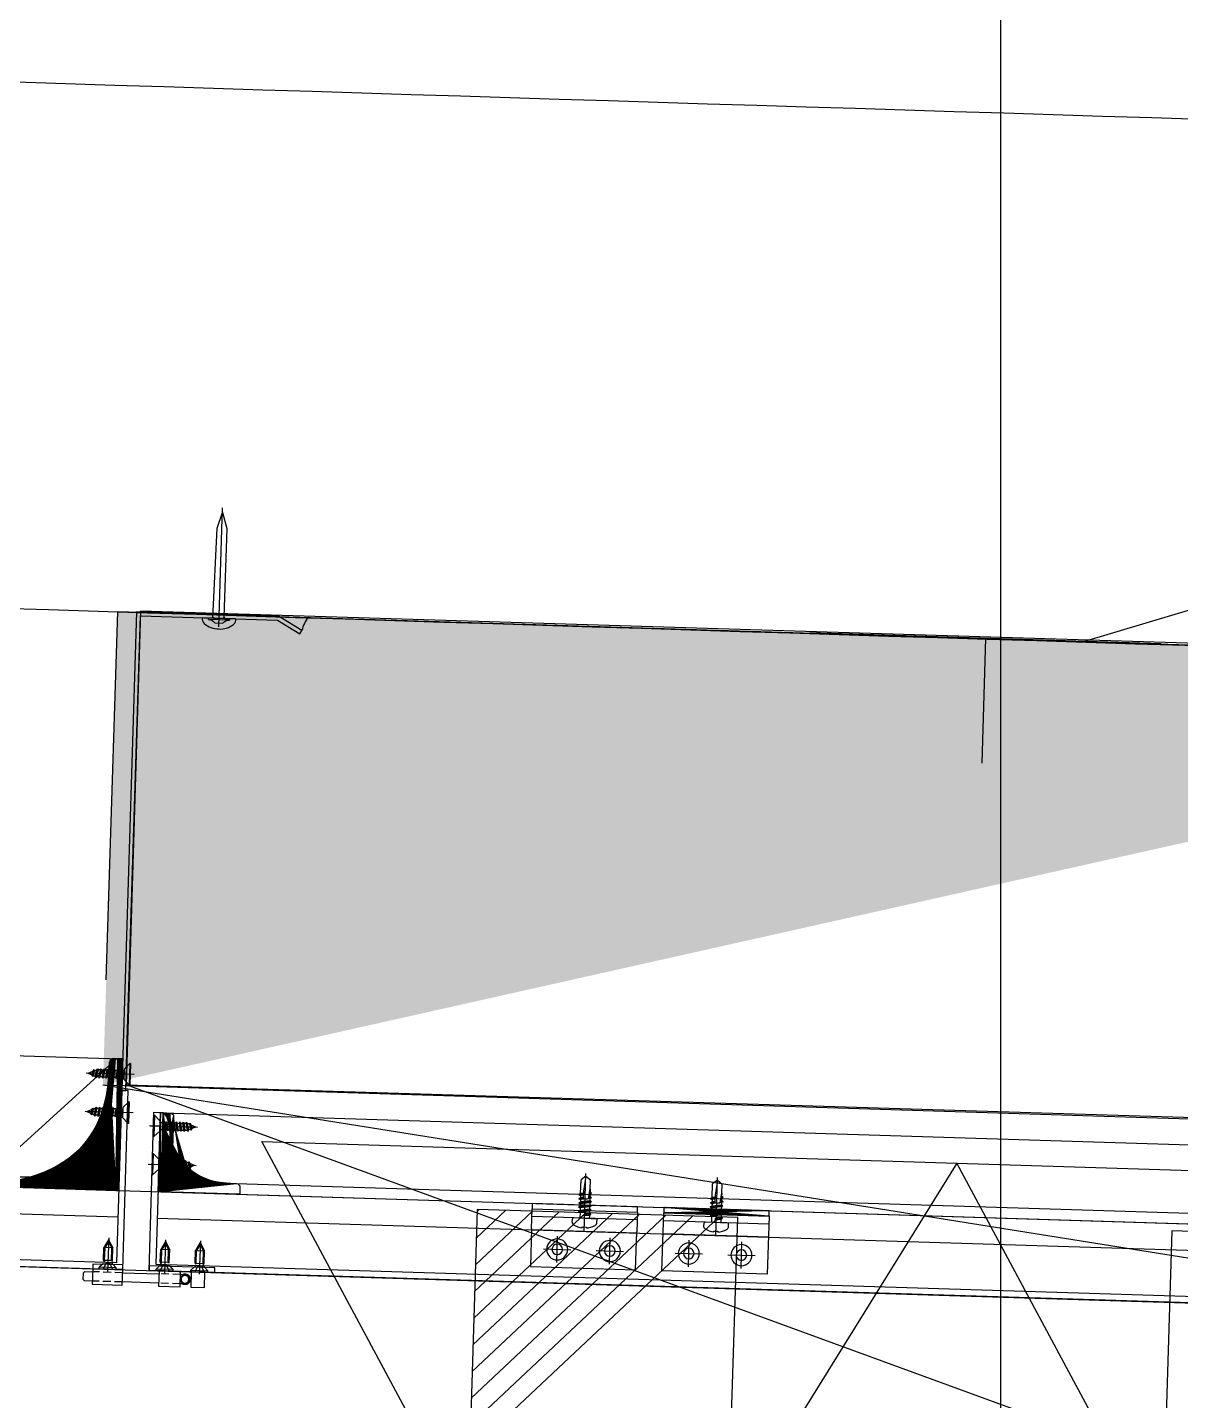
# Model space of a CAD drawing. Header units: inches. Extents: x 0 to 1813292486, y 0 to 3473589894.
# Drawn here: x 600581916 to 600582354, y 3473200590 to 3473201112 of the extents above; entities that cross this region are included whole.
import ezdxf

# ---------------------------------------------------------------- set-up
doc = ezdxf.new("R2010")
doc.units = ezdxf.units.IN
doc.header["$LTSCALE"] = 1000
doc.header["$MEASUREMENT"] = 0
for name, pattern in [('AX-MALL-GIRD-200$0$DOTE', [2.4200000000000004, 2, -0.2, 0.02, -0.2]), ('AX-MALL-WALL-P02-QT$0$CENTER', [2, 1.25, -0.25, 0.25, -0.25]), ('AX-MALL-WALL-P02-QT$0$DASH', [0.35, 0.25, -0.1]), ('AX-MALL-WALL-P02-QT$0$DASHED', [0.75, 0.5, -0.25]), ('AX-MALL-WALL-P02-QT$0$HIDDEN', [0.375, 0.25, -0.125]), ('AX-MALL-WALL-P02-QT$0$HIDDENX2', [0.75, 0.5, -0.25])]:
    doc.linetypes.add(name, pattern=pattern)
for name, color, linetype in [('A-Anno-Note', 241, 'Continuous'), ('AX-MALL-DIM-P02$0$A-Detl-Thin', 131, 'Continuous'), ('AX-MALL-GIRD-200$0$A-Grid', 222, 'AX-MALL-GIRD-200$0$DOTE'), ('AX-MALL-P02-200$0$A-Anno-Note', 241, 'Continuous'), ('AX-MALL-WALL-P02$0$A-Anno-Note', 241, 'Continuous'), ('AX-MALL-WALL-P02-QT$0$A-Anno-Note', 241, 'Continuous'), ('AX-MALL-WALL-P02-QT$0$A-Detl-Fine', 152, 'Continuous'), ('AX-MALL-WALL-P02-QT$0$A-Detl-Patt', 8, 'Continuous'), ('AX-MALL-WALL-P02-QT$0$A-Detl-Thin', 131, 'Continuous'), ('AX-MALL-WALL-P02-QT$0$A-Wall', 2, 'Continuous'), ('AX-MALL-WALL-P02-QT$0$A-Wall-Patt', 13, 'Continuous'), ('AX-MALL-WALL-P02-QT$0$A-Wind', 4, 'Continuous'), ('AX-MALL-WALL-P02-QT$0$AX-14#-WALL-XT-100$0$A-Detl-Fine', 152, 'Continuous'), ('AX-MALL-WALL-P02-QT$0$AX-3#-wall-P01$0$A-Anno-Note', 241, 'Continuous'), ('AX-MALL-WALL-P02-QT$0$C18', 4, 'AX-MALL-WALL-P02-QT$0$CENTER'), ('AX-MALL-WALL-P02-QT$0$DASH', 8, 'AX-MALL-WALL-P02-QT$0$DASHED'), ('AX-MALL-WALL-P02-QT$0$F_Frame_Alu.P', 3, 'Continuous'), ('AX-MALL-WALL-P02-QT$0$GC', 2, 'Continuous'), ('AX-MALL-WALL-P02-QT$0$L18', 6, 'Continuous'), ('AX-MALL-WALL-P02-QT$0$M-Thin', 131, 'Continuous'), ('AX-MALL-WALL-P02-QT$0$PJ', 96, 'Continuous'), ('AX-MALL-WALL-P02-QT$0$SEAL', 95, 'Continuous'), ('AX-MALL-WALL-P02-QT$0$STAIR', 9, 'AX-MALL-WALL-P02-QT$0$DASHED'), ('AX-MALL-WALL-P02-QT$0$STSF', 2, 'Continuous'), ('AX-MALL-WALL-P02-QT$0$tc', 4, 'Continuous'), ('AX-MALL-WALL-P02-QT$0$WZ', 2, 'Continuous'), ('AX-MALL-WALL-P02-QT$0$XC', 3, 'Continuous'), ('AX-MALL-WALL-P02-QT$0$XX', 6, 'AX-MALL-WALL-P02-QT$0$HIDDEN'), ('AX-MALL-WALL-P02-QT$0$zx', 1, 'AX-MALL-WALL-P02-QT$0$CENTER'), ('AX-MALL-WALL-P02-QT$0$尺寸标注', 8, 'Continuous'), ('AX-MALL-ZTKD-P02$0$A-Anno-Note', 241, 'Continuous'), ('PX-MALL-P02-LG$0$P-Exsh', 31, 'Continuous'), ('PX-MALL-P02-LG$0$P-Hydt-Boxx', 221, 'Continuous')]:
    doc.layers.add(name, color=color, linetype=linetype)
doc.layers.add('AX-MALL-WALL-P02-QT$0$XC-T', color=4, linetype='Continuous', lineweight=40)

# ---------------------------------------------------------------- blocks, each defined once
blk = doc.blocks.new('AX-MALL-GIRD-200')
at = {"layer": 'AX-MALL-GIRD-200$0$A-Grid'}
blk.add_line((600417374.6480286, 3473156901.160599), (600378645.1090794, 3473052937.433517), dxfattribs=at)
blk = doc.blocks.new('AX-MALL-WALL-P02-QT$0$tj')
at = {"layer": 'AX-MALL-WALL-P02-QT$0$A-Detl-Patt'}
h = blk.add_hatch(dxfattribs=at)
h.set_pattern_fill('STEEL', color=256, scale=100.0000000000001, angle=50.43183869082386)
h.set_pattern_definition([(75.00000000004839, (-14278.19445574284, 156289.8254051208), (-153.3407249234246, 41.08752340989569), []), (75.00000000004839, (-14317.88195610046, 156358.5661673546), (-153.3407249234246, 41.08752340989569), [])])
edge = h.paths.add_edge_path()
edge.add_line((88101.273016572, 47666.64152574539), (87883.93542659283, 47459.84604215622))
edge.add_line((87883.93542659283, 47459.84604215622), (91571.54751467705, 43584.64122533798))
edge.add_arc((262949.389629302, 558937.705083496), 543101.4133620498, 251.6057364187558, 260.0288666978238)
edge.add_arc((172180.8466627672, -2862.146247219684), 27099.9982179492, 64.7128659603706, 96.9316049602786, ccw=False)
edge.add_arc((262948.9730309481, 558936.3205539446), 543099.9677998082, 261.6155114784545, 271.7251478115656)
edge.add_line((279298.9759148359, 16082.51663446426), (279298.9759315252, 16382.65274763107))
edge.add_arc((262948.9742454757, 558936.3204835369), 542799.9676941936, 261.62020364125146, 271.7261014454634, ccw=False)
edge.add_arc((172180.8456921196, -2862.14609140989), 27400.00151046549, 64.80631838577902, 96.83815911678944)
edge.add_arc((262949.394896181, 558937.7037490648), 542801.4137571028, 251.6136389015772, 260.02417327084333, ccw=False)
edge.add_line((91737.26096642017, 43845.69257831573), (88101.273016572, 47666.64152574539))
blk.add_lwpolyline([(88103.03003954887, 47737.33037519455), (87813.24658572674, 47461.60306501389), (91543.92713344097, 43541.13421487808, 0.03677856867194786), (168908.9495433569, 23989.2463850975, -0.1416543586965341), (183742.0972260237, 21592.70785188675, 0.04416604653312874), (279348.9759123325, 16034.00206041336), (279348.9759345055, 16434.18465709686, -0.04414427716130016), (183859.0483468771, 21979.79425859451, 0.1405450684183163), (168919.8474783897, 24393.46752309799, -0.03670519880877311), (91764.87840116024, 43889.20268630981), (88103.03007543087, 47737.33033752441)], format="xyb", dxfattribs=at)
blk.add_lwpolyline([(88101.273016572, 47666.64152574539), (87883.93542659283, 47459.84604215622), (91571.54751467705, 43584.64122533798, 0.0367693963449814), (168910.2986617088, 24039.77597379684, -0.1415142461245126), (183756.7420067787, 21641.08926153183, 0.04414024362697595), (279298.9759148359, 16082.51663446426), (279298.9759315252, 16382.65274763107, -0.04412389944666065), (183844.4648458958, 21931.40288829803, 0.1406825130026793), (168918.4574091434, 24342.94360637665, -0.03671436212623864), (91737.26096642017, 43845.69257831573)], format="xyb", close=True, dxfattribs=at)
blk = doc.blocks.new('AX-MALL-WALL-P02-QT$0$jjzx2')
at = {"layer": 'AX-MALL-WALL-P02-QT$0$A-Detl-Fine'}
for points in [[(259821.7512491941, -137072.8918046951), (259813.9966698885, -137322.7715377808), (261013.6571091413, -137360.1235976219), (261021.4372199774, -137110.2446861267)], [(259851.7368133068, -137073.822353363), (259844.9126887321, -137293.7195858955), (260984.6052525043, -137329.2045154572), (260991.4517514706, -137109.3110733032)]]:
    blk.add_lwpolyline(points, dxfattribs=at)
blk = doc.blocks.new('AX-MALL-WALL-P02-QT$0$A$C002B55B7')
at = {"ltscale": 10}
h = blk.add_hatch(dxfattribs=at)
h.set_pattern_fill('ANSI32', color=1, scale=0.5, angle=1.272221872585407e-14)
h.set_pattern_definition([(44.99999999999999, (-15411800.43767611, -8863147.226349242), (-1.683798022700467, 1.683798022700466), []), (44.99999999999999, (-15411799.31514361, -8863147.226349242), (-1.683798022700467, 1.683798022700466), [])])
edge = h.paths.add_edge_path()
edge.add_line((0, 0), (0, 50))
edge.add_line((0, 50), (2.666666666045785, 50))
edge.add_arc((2.666666666045785, 48.66666666604578), 1.333333333954215, 0, 90, ccw=False)
edge.add_line((4, 48.66666666604578), (4, 9.5))
edge.add_arc((9.5, 9.5), 5.5, 180, 270)
edge.add_line((9.5, 4), (48.66666666604578, 4))
edge.add_arc((48.66666666604578, 2.666666666045785), 1.333333333954215, 0, 90, ccw=False)
edge.add_line((50, 2.666666666045785), (50, 0))
edge.add_line((50, 0), (0, 0))
at = {"color": 2}
blk.add_lwpolyline([(0, 0), (0, 50), (2.666666666045785, 50, -0.4142135623730951), (4, 48.66666666604578), (4, 9.5, 0.4142135623730951), (9.5, 4), (48.66666666604578, 4, -0.4142135623730951), (50, 2.666666666045785), (50, 0), (0, 0)], format="xyb", dxfattribs=at)
blk = doc.blocks.new('AX-MALL-WALL-P02-QT$0$GB846-85-ST3_5×16-C-H')
at = {"color": 3, "linetype": 'Continuous'}
for p, q in [((-2.350000000000051, 4.09999999999981), (-2.349999999999795, -4.100000000000207)), ((-2.350000000000051, 4.09999999999981), (-2.149999999999977, 4.099999999999795)), ((-2.149999999999977, 4.099999999999795), (-2.149999999999835, -4.100000000000207)), ((-2.149999999999977, 4.099999999999795), (0, 1.94999999999979)), ((0, 1.94999999999979), (0, 1.419999999999789)), ((0.09999999999999432, 1.319999999999794), (0.7950245569608967, 1.319999999999794)), ((1.051945426750365, 1.764999999999915), (0.7950245569608967, 1.319999999999794)), ((1.051945426750365, 1.764999999999915), (1.308866296539833, 1.319999999999794)), ((1.308866296539861, 1.319999999999794), (2.095024556960908, 1.31999999999978)), ((2.351945426750376, 1.764999999999915), (2.095024556960908, 1.319999999999794)), ((2.351945426750376, 1.764999999999915), (2.608866296539844, 1.319999999999794)), ((2.608866296539901, 1.31999999999978), (3.395024556960919, 1.319999999999794)), ((3.651945426750387, 1.764999999999915), (3.395024556960919, 1.319999999999794)), ((3.651945426750387, 1.764999999999915), (3.908866296539856, 1.319999999999794)), ((3.908866296539884, 1.31999999999978), (4.695024556960874, 1.319999999999794)), ((4.951945426750399, 1.764999999999915), (4.695024556960931, 1.319999999999794)), ((4.951945426750399, 1.764999999999915), (5.208866296539867, 1.319999999999794)), ((5.208866296539895, 1.31999999999978), (5.995024556960914, 1.31999999999978)), ((6.25194542675041, 1.764999999999915), (5.995024556960942, 1.319999999999794)), ((6.25194542675041, 1.764999999999915), (6.508866296539878, 1.319999999999794)), ((6.508866296539907, 1.31999999999978), (7.295024556960954, 1.31999999999978)), ((7.551945426750422, 1.764999999999915), (7.295024556960954, 1.319999999999794)), ((7.551945426750422, 1.764999999999915), (7.80886629653989, 1.319999999999794)), ((7.80886629653989, 1.31999999999978), (8.595024556960965, 1.319999999999794)), ((8.851945426750433, 1.764999999999915), (8.595024556960965, 1.319999999999794)), ((8.851945426750433, 1.764999999999915), (9.108866296539901, 1.319999999999794)), ((9.10886629653993, 1.319999999999794), (9.895024556960948, 1.319999999999794)), ((10.15194542675044, 1.764999999999915), (9.895024556960976, 1.319999999999794)), ((10.15194542675044, 1.764999999999915), (10.40886629653991, 1.319999999999794)), ((10.40886629653991, 1.319999999999794), (10.46323809766736, 1.319999999999794)), ((11.28316833731253, 0.9803737745389469), (10.46323809766736, 1.319999999999794)), ((11.50758828104162, 1.369080519309406), (11.28316833731253, 0.9803737745389469)), ((11.50758828104162, 1.369080519309406), (11.87308449909588, 0.7360224996652249)), ((13.65000000000009, -2.557953848736361e-13), (11.87308449909588, 0.7360224996652107)), ((-2.349999999999795, -4.100000000000207), (-2.149999999999835, -4.100000000000207)), ((-2.149999999999835, -4.100000000000207), (0.1557106781187656, -1.79428932188155)), ((0.2480545732497035, -1.765000000000214), (0.2264213562374096, -1.765000000000214)), ((0.5049754430391431, -1.320000000000192), (0.2480545732497035, -1.765000000000214)), ((0.5049754430391147, -1.320000000000164), (1.291133703460275, -1.320000000000164)), ((1.291133703460304, -1.320000000000192), (1.548054573249715, -1.765000000000214)), ((1.804975443039154, -1.320000000000192), (1.548054573249715, -1.765000000000214)), ((1.804975443039154, -1.320000000000178), (2.591133703460315, -1.320000000000192)), ((2.591133703460315, -1.320000000000192), (2.848054573249726, -1.765000000000214)), ((3.104975443039166, -1.320000000000192), (2.848054573249726, -1.765000000000214)), ((3.104975443039137, -1.320000000000164), (3.891133703460326, -1.320000000000178)), ((3.891133703460326, -1.320000000000192), (4.148054573249738, -1.765000000000214)), ((4.404975443039177, -1.320000000000192), (4.148054573249738, -1.765000000000214)), ((4.404975443039149, -1.320000000000178), (5.191133703460338, -1.320000000000192)), ((5.191133703460338, -1.320000000000192), (5.448054573249749, -1.765000000000214)), ((5.704975443039189, -1.320000000000192), (5.448054573249749, -1.765000000000214)), ((5.704975443039189, -1.320000000000192), (6.491133703460349, -1.320000000000192)), ((6.491133703460349, -1.320000000000192), (6.74805457324976, -1.765000000000214)), ((7.0049754430392, -1.320000000000192), (6.74805457324976, -1.765000000000214)), ((7.004975443039172, -1.320000000000178), (7.79113370346036, -1.320000000000178)), ((7.79113370346036, -1.320000000000192), (8.048054573249772, -1.765000000000214)), ((8.304975443039211, -1.320000000000192), (8.048054573249772, -1.765000000000214)), ((8.304975443039211, -1.320000000000178), (9.091133703460372, -1.320000000000178)), ((9.091133703460372, -1.320000000000192), (9.348054573249783, -1.765000000000214)), ((9.604975443039223, -1.320000000000192), (9.348054573249783, -1.765000000000214)), ((9.604975443039223, -1.320000000000178), (10.40759906498641, -1.320000000000235)), ((10.40759906498641, -1.320000000000235), (10.64275694121662, -1.727305389430967)), ((11.00825315927105, -1.094247369786629), (10.64275694121662, -1.727305389430967)), ((11.64682206621967, -0.8297434680187052), (11.00825315927105, -1.094247369786629)), ((11.64682206621967, -0.8297434680187052), (11.87124200994879, -1.218450212789207)), ((12.23673822800311, -0.5853921931448838), (11.87124200994879, -1.218450212789207)), ((13.65000000000009, -1.989519660128281e-13), (12.23673822800311, -0.585392193144898))]:
    blk.add_line(p, q, dxfattribs=at)
at = {"color": 6, "linetype": 'Continuous'}
for p, q in [((0, 1.419999999999789), (0, -1.95000000000033)), ((2.842170943040401e-14, 1.367181195972819), (0.5049754430391431, -1.320000000000192)), ((0.7950245569608967, 1.319999999999794), (1.291133703460304, -1.320000000000192)), ((1.051945426750422, 1.764999999999816), (1.548054573249715, -1.7650000000002)), ((1.308866296539833, 1.319999999999794), (1.804975443039154, -1.320000000000192)), ((2.095024556960908, 1.319999999999794), (2.591133703460315, -1.320000000000192)), ((2.351945426750433, 1.764999999999816), (2.848054573249726, -1.7650000000002)), ((2.608866296539844, 1.319999999999794), (3.104975443039166, -1.320000000000192)), ((3.395024556960919, 1.319999999999794), (3.891133703460326, -1.320000000000192)), ((3.651945426750444, 1.764999999999816), (4.148054573249738, -1.7650000000002)), ((3.908866296539856, 1.319999999999794), (4.404975443039177, -1.320000000000192)), ((4.695024556960931, 1.319999999999794), (5.191133703460338, -1.320000000000192)), ((4.951945426750456, 1.764999999999816), (5.448054573249749, -1.7650000000002)), ((5.208866296539867, 1.319999999999794), (5.704975443039189, -1.320000000000192)), ((5.995024556960942, 1.319999999999794), (6.491133703460349, -1.320000000000192)), ((6.251945426750467, 1.764999999999816), (6.74805457324976, -1.7650000000002)), ((6.508866296539878, 1.319999999999794), (7.0049754430392, -1.320000000000192)), ((7.295024556960954, 1.319999999999794), (7.79113370346036, -1.320000000000192)), ((7.551945426750478, 1.764999999999816), (8.048054573249772, -1.7650000000002)), ((7.80886629653989, 1.319999999999794), (8.304975443039211, -1.320000000000192)), ((8.595024556960965, 1.319999999999794), (9.091133703460372, -1.320000000000192)), ((8.85194542675049, 1.764999999999816), (9.348054573249783, -1.7650000000002)), ((9.108866296539901, 1.319999999999794), (9.604975443039223, -1.320000000000192)), ((9.895024556960976, 1.319999999999794), (10.40759906498641, -1.320000000000235)), ((10.1519454267505, 1.764999999999816), (10.64275694121662, -1.727305389430967)), ((10.40886629653991, 1.319999999999794), (11.00825315927105, -1.094247369786629)), ((11.28316833731253, 0.9803737745389469), (11.64682206621967, -0.8297434680187052)), ((11.50758828104162, 1.369080519309406), (11.87124200994879, -1.218450212789207)), ((11.87308449909588, 0.7360224996651965), (12.23673822800311, -0.5853921931448838)), ((5.684341886080801e-14, -3.979039320256561e-13), (0.2480545732497035, -1.7650000000002))]:
    blk.add_line(p, q, dxfattribs=at)
at = {"color": 1, "linetype": 'AX-MALL-WALL-P02-QT$0$CENTER', "ltscale": 2.357947691000002}
for p, q in [((-3.92423110522725, -1.84741111297626e-13), (2.842170943040401e-14, -1.989519660128281e-13)), ((-3.490566122965134, -1.989519660128281e-13), (14.33188799097064, -1.989519660128281e-13))]:
    blk.add_line(p, q, dxfattribs=at)
at = {"color": 3, "linetype": 'Continuous'}
for centre, start, end in [((0.09999999999999432, 1.419999999999789), 180.0000000000024, 270), ((0.2264213562374096, -1.865000000000208), 90, 135.0000000000006)]:
    blk.add_arc(centre, 0.1, start, end, dxfattribs=at)
blk = doc.blocks.new('AX-MALL-WALL-P02-QT$0$SD37x42')
at = {"layer": 'AX-MALL-WALL-P02-QT$0$L18'}
for points in [[(-4, 0.5999999999986585, 0.2084405735842766), (-1.5, 1.799999999998704), (1.5, 1.799999999998704, 0.2084405735842766), (4, 0.5999999999986585), (-4.000000000001819, 0.5999999999986585), (-4, -1.250555214937776e-12), (4, 1.250555214937776e-12), (4, 0.5999999999986585)], [(-2.350000000000364, -7.958078640513122e-13, -0.414213562373131), (-1.850000000000364, -0.5000000000007958), (-1.850000000000364, -34.2000000000013), (0, -40.2000000000013), (1.849999999999454, -34.2000000000013), (1.849999999999454, -0.5000000000007958, -0.414213562373095), (2.349999999999454, -7.958078640513122e-13)]]:
    blk.add_lwpolyline(points, format="xyb", dxfattribs=at)
at = {"layer": 'AX-MALL-WALL-P02-QT$0$zx'}
blk.add_line((0, 3.284486051296312), (0, -41.9599113763594), dxfattribs=at)
blk = doc.blocks.new('AX-MALL-WALL-P02-QT$0$Pm6-sh')
at = {"layer": 'AX-MALL-WALL-P02-QT$0$SEAL'}
h = blk.add_hatch(dxfattribs=at)
h.set_pattern_fill('ANSI37', color=256, scale=10, style=0)
h.set_pattern_definition([(44.99999999999999, (-19.99160936398599, -250.6485757686158), (-0.8838834764831844, 0.8838834764831844), []), (135, (-19.99160936398599, -250.6485757686158), (-0.8838834764831844, -0.8838834764831844), [])])
edge = h.paths.add_edge_path()
edge.add_arc((-0.1900467915774766, -4.521582304008564), 8.617608668481965, 88.77925127449454, 128.8620474018337)
edge.add_arc((-4.281924022181625, 0.5745069437180255), 2.082086379939756, 129.1744172430505, 196.0173535343711)
edge.add_line((-6.283179994102795, -2.273736754432321e-13), (6.283179994102795, -1.13686837721616e-13))
edge.add_arc((4.281924022181697, 0.574506943718061), 2.082086379939664, 343.9826464656304, 410.8255827569511)
edge.add_arc((0.1900467915774762, -4.521582304008486), 8.617608668481887, 51.13795259816609, 91.22074872550532)
blk.add_lwpolyline([(-0.006453183339459656, 4.094070460008197, 0.176699502915152), (-5.597143060081123, 2.188595719429372, 0.300218596868722), (-6.283179994102795, -2.273736754432321e-13), (6.283179994102795, -1.13686837721616e-13, 0.3002185968687222), (5.597143060081095, 2.188595719429372, 0.1766995029151519), (0.006453183339488078, 4.094070460008197)], format="xyb", dxfattribs=at)
blk = doc.blocks.new('*U278')
at = {"color": 1, "linetype": 'AX-MALL-WALL-P02-QT$0$CENTER', "ltscale": 0.1}
blk.add_line((10.08474080241388, 1.441881844277894e-13), (-0.7118600892816995, 0), dxfattribs=at)
at = {"color": 0, "linetype": 'ByBlock', "ltscale": 0.2}
for p, q in [((0, 2.749999999999091), (0, -2.749999999999091)), ((0, 2.750000000000909), (0.5, 2.749999999999091)), ((0.5, 2.749999999999091), (1.69999999999709, 1.550000000000182)), ((0.5, 2.750000000000909), (0.5, -2.749999999999091)), ((1.69999999999709, 1.550000000000182), (1.69999999999709, -1.550000000000182)), ((2.80000000000291, 1.450000000005275), (2.548528137427638, 1.198528137422727)), ((2.548528137427638, 1.198528137422727), (2.80000000000291, 1.090000000001055)), ((2.799999999988358, 1.450000000001637), (6.899390334560303, 1.450000000001781)), ((2.799999999988358, 1.450000000001637), (2.799999999988358, -1.44999999999618)), ((2.799999999988358, 1.090000000001055), (6.899390334560303, 1.090000000001199)), ((9.5, 1.053682886200718e-12), (6.899390334560303, 1.450000000001781)), ((6.899390334560303, 1.450000000001781), (6.899390334545751, -1.449999999999674)), ((8.854331393403918, 1.441881844277894e-13), (6.899390334560303, 1.090000000001199)), ((9.5, 1.053682886200718e-12), (6.899390334545751, -1.449999999999674)), ((8.854331393403918, 1.441881844277894e-13), (6.899390334545751, -1.089999999999092)), ((9.5, 1.053682886200718e-12), (9.5, 1.053682886200718e-12)), ((0, -2.749999999999091), (0.5, -2.749999999999091)), ((1.69999999999709, -1.550000000000182), (0.5, -2.749999999997272)), ((2.548528137427638, -1.198528137420908), (2.80000000000291, -1.089999999999236)), ((2.80000000000291, -1.450000000003456), (2.548528137427638, -1.198528137420908)), ((2.799999999988358, -1.089999999999236), (6.899390334545751, -1.089999999999092)), ((2.799999999988358, -1.44999999999618), (6.899390334545751, -1.449999999999674))]:
    blk.add_line(p, q, dxfattribs=at)
at = {"color": 6, "linetype": 'AX-MALL-WALL-P02-QT$0$HIDDEN', "ltscale": 0.03}
for p, q in [((1.762645858002069, 0.6300000000009098), (0, 1.501153843313686)), ((1.762645858002069, 0.6300000000009095), (1.762645858002069, -0.629999999999091)), ((2.097622799948801, 9.094947017729282e-13), (1.762645858002069, 0.6300000000009098)), ((2.097622799948801, 9.094947017729282e-13), (1.762645858002069, -0.6299999999990908)), ((1.762645858002069, -0.629999999999091), (0, -1.501153843311866))]:
    blk.add_line(p, q, dxfattribs=at)
at = {"color": 0, "linetype": 'ByBlock', "ltscale": 0.2}
for centre, start, end in [((2.548528137427638, 2.398528137423455), 224.9999999995578, 270), ((2.548528137427638, -2.398528137421636), 89.99999999999999, 135.0000000004422)]:
    blk.add_arc(centre, 1.2, start, end, dxfattribs=at)
blk = doc.blocks.new('AX-MALL-WALL-P02-QT$0$b9+2rtb92rt')
at = {"color": 8}
blk.add_circle((52238.08033599518, 26445.70822962094), 1.269230769219575, dxfattribs=at)
at = {"layer": 'AX-MALL-WALL-P02-QT$0$F_Frame_Alu.P', "linetype": 'AX-MALL-WALL-P02-QT$0$DASH', "ltscale": 2.5}
for points in [[(52228.50341291726, 26449.70822962001), (52249.75341291726, 26449.70822962001), (52249.75341291726, 26448.20822962094), (52228.50341291726, 26448.20822962094)], [(52258.25341291726, 26449.70822962001), (52267.94572061114, 26449.70822962001), (52267.94572061114, 26448.20822962094), (52258.25341291726, 26448.20822962094)], [(52231.73418214917, 26448.20822962094), (52236.09956676513, 26448.20822962094), (52236.09956676513, 26443.20822962094), (52231.73418214917, 26443.20822962094)], [(52239.57956676558, 26448.20822962094), (52246.5226436872, 26448.20822962094), (52246.5226436872, 26443.20822962094), (52239.57956676558, 26443.20822962094)], [(52258.25341291726, 26448.20822962094), (52267.94572061114, 26448.20822962094), (52267.94572061114, 26443.20822962094), (52258.25341291726, 26443.20822962094)]]:
    blk.add_lwpolyline(points, close=True, dxfattribs=at)
for points in [[(52239.57956676558, 26447.20822962001), (52238.08033599518, 26447.20822962001)], [(52258.25341291726, 26447.20822962001), (52246.5226436872, 26447.20822962001)], [(52267.94572061114, 26444.20822962001), (52270.44399701804, 26444.20822962001), (52270.90553548001, 26444.66976808291), (52270.90553548001, 26446.74669115897), (52270.44399701804, 26447.20822962001), (52267.94572061114, 26447.20822962001)], [(52238.08033599518, 26444.20822962001), (52239.57956676558, 26444.20822962001)], [(52246.5226436872, 26444.20822962001), (52258.25341291726, 26444.20822962001)]]:
    blk.add_lwpolyline(points, dxfattribs=at)
blk.add_circle((52238.08033599518, 26445.70822962094), 1.499230769237329, dxfattribs=at)
blk.add_arc((52238.08033599518, 26445.70822962094), 1.730769230780424, 60.07356517683675, 299.9264348231632, dxfattribs=at)
at = {"layer": 'AX-MALL-WALL-P02-QT$0$XX', "color": 8, "ltscale": 0.01}
for p, q in [((52239.57956676558, 26447.20822962001), (52246.5226436872, 26447.20822962001)), ((52258.25341291726, 26447.20822962001), (52267.94572061114, 26447.20822962001)), ((52239.57956676558, 26444.20822962001), (52246.5226436872, 26444.20822962001)), ((52258.25341291726, 26444.20822962001), (52267.94572061114, 26444.20822962001))]:
    blk.add_line(p, q, dxfattribs=at)
at = {"xscale": -1, "rotation": 270}
blk.add_blockref('*U278', (52233.50341291726, 26448.20822962094), dxfattribs=at)
at = {"rotation": 90}
for p in [(52244.75341291912, 26448.20822962094), (52263.09956676327, 26448.20822962094)]:
    blk.add_blockref('*U278', p, dxfattribs=at)
blk = doc.blocks.new('*U198')
at = {"layer": 'AX-MALL-WALL-P02-QT$0$C18', "color": 1, "ltscale": 2}
blk.add_line((0, 5.142561988594025), (0, -17.03404386090006), dxfattribs=at)
at = {"layer": 'AX-MALL-WALL-P02-QT$0$L18', "color": 4}
for p, q in [((-1.790000000000873, -1.147816335795142), (-1.790000000000873, 0)), ((1.790000000000873, -2.247816335793686), (1.790000000000873, 0)), ((-2.399999999999636, -1.5), (-1.790000000000873, -1.147816335795142)), ((-2.399999999999636, -1.5), (0.2342809638412291, -1.225595732932561)), ((-2.399999999999636, -1.5), (-1.790000000000873, -1.852183664204858)), ((-2.399999999999636, -3.100000000000364), (2.399999999999636, -2.600000000000364)), ((-2.399999999999636, -3.100000000000364), (-1.790000000000873, -2.747816335793686)), ((-2.399999999999636, -3.100000000000364), (-1.790000000000873, -3.452183664205222)), ((-2.399999999999636, -4.700000000000728), (2.399999999999636, -4.200000000000728)), ((-2.399999999999636, -4.700000000000728), (-1.790000000000873, -4.34781633579405)), ((-2.399999999999636, -4.700000000000728), (-1.790000000000873, -5.052183664205586)), ((-1.790000000000873, -1.147816335795142), (0.2342809638412291, -0.8650955307894037)), ((-1.790000000000873, -1.852183664204858), (0.2342809638412291, -1.56946285919912)), ((-1.790000000000873, -2.747816335793686), (-1.790000000000873, -1.852183664204858)), ((-1.790000000000873, -2.747816335793686), (1.790000000000873, -2.247816335793686)), ((-1.790000000000873, -3.452183664205222), (1.790000000000873, -2.952183664205222)), ((-1.790000000000873, -4.34781633579405), (-1.790000000000873, -3.452183664205222)), ((-1.790000000000873, -4.34781633579405), (1.790000000000873, -3.84781633579405)), ((-1.790000000000873, -5.052183664205586), (1.790000000000873, -4.552183664205586)), ((-1.790000000000873, -5.947816335794414), (-1.790000000000873, -5.052183664205586)), ((0.2342809638412291, -0.8650955307894037), (0.2342809638412291, -1.56946285919912)), ((2.399999999999636, -2.600000000000364), (1.790000000000873, -2.247816335793686)), ((2.399999999999636, -2.600000000000364), (1.790000000000873, -2.952183664205222)), ((1.790000000000873, -3.84781633579405), (1.790000000000873, -2.952183664205222)), ((2.399999999999636, -4.200000000000728), (1.790000000000873, -3.84781633579405)), ((2.399999999999636, -4.200000000000728), (1.790000000000873, -4.552183664205586)), ((1.790000000000873, -5.447816335794414), (1.790000000000873, -4.552183664205586)), ((-2.399999999999636, -6.299999999999272), (2.399999999999636, -5.799999999999272)), ((-2.399999999999636, -6.299999999999272), (-1.790000000000873, -5.947816335794414)), ((-2.399999999999636, -6.299999999999272), (-1.790000000000873, -6.65218366420595)), ((-2.399999999999636, -7.899999999999636), (-1.790000000000873, -7.547816335794778)), ((-2.399999999999636, -7.899999999999636), (-1.273355612604064, -7.78264120964559)), ((-2.399999999999636, -7.899999999999636), (-1.790000000000873, -8.252183664206314)), ((-2.399999999999636, -9.5), (-1.790000000000873, -9.147816335795142)), ((-2.399999999999636, -9.5), (-1.518995326587174, -9.408228679852982)), ((-2.399999999999636, -9.5), (-1.790000000000873, -9.852183664204858)), ((-1.790000000000873, -5.947816335794414), (1.790000000000873, -5.447816335794414)), ((-1.790000000000873, -6.65218366420595), (1.790000000000873, -6.15218366420595)), ((-1.790000000000873, -7.547816335794778), (-1.790000000000873, -6.65218366420595)), ((-1.790000000000873, -7.547816335794778), (-0.9175382126813929, -7.425964130861757)), ((-1.790000000000873, -8.252183664206314), (-1.334698446698894, -8.188594061788535)), ((-1.790000000000873, -9.147816335795142), (-1.790000000000873, -8.252183664206314)), ((-1.790000000000873, -9.147816335795142), (-1.472953762578982, -9.103536135036848)), ((-1.790000000000873, -9.852183664204858), (-1.581684194792615, -9.823089278002954)), ((-1.790000000000873, -11.20167565273914), (-1.790000000000873, -9.852183664204858)), ((0.4333070988686814, -7.237298584555901), (1.790000000000873, -7.047816335794778)), ((0.7141825614198751, -7.575605983185596), (2.399999999999636, -7.399999999999636)), ((0.7141825614198751, -7.90243749641013), (1.790000000000873, -7.752183664206314)), ((0.7141825614198751, -8.798070167998958), (1.790000000000873, -8.647816335795142)), ((0.7141825614198751, -9.17560598318596), (2.399999999999636, -9)), ((0.7141825614198751, -9.502437496410494), (1.790000000000873, -9.352183664204858)), ((2.399999999999636, -5.799999999999272), (1.790000000000873, -5.447816335794414)), ((2.399999999999636, -5.799999999999272), (1.790000000000873, -6.15218366420595)), ((1.790000000000873, -7.047816335794778), (1.790000000000873, -6.15218366420595)), ((2.399999999999636, -7.399999999999636), (1.790000000000873, -7.047816335794778)), ((2.399999999999636, -7.399999999999636), (1.790000000000873, -7.752183664206314)), ((1.790000000000873, -8.647816335795142), (1.790000000000873, -7.752183664206314)), ((2.399999999999636, -9), (1.790000000000873, -8.647816335795142)), ((2.399999999999636, -9), (1.790000000000873, -9.352183664204858)), ((1.790000000000873, -9.352183664204858), (1.790000000000873, -14.60000000000036)), ((-1.790000000000873, -11.20167565273914), (-1.790000000000873, -14.60000000000036)), ((0, -16), (-1.790000000000873, -14.60000000000036)), ((0, -16), (1.790000000000873, -14.60000000000036))]:
    blk.add_line(p, q, dxfattribs=at)
blk.add_lwpolyline([(4.549999999999272, 0, 0.414213562373095), (4.75, 0.2000000000007276), (4.75, 1.39147638815848, 0.2654033233867933), (4.06568705400241, 2.589861303315047, 0.108659312189883), (0.7999999999992724, 3.659899496853541), (0.7999999999992724, 3.315608971053734), (-0.7999999999992724, 3.315608971053734), (-0.7999999999992724, 3.659899496853541, 0.1086593121898847), (-4.06568705400241, 2.589861303315047, 0.2654033233867933), (-4.75, 1.39147638815848), (-4.75, 0.2000000000007276, 0.414213562373095), (-4.549999999999272, 0)], format="xyb", close=True, dxfattribs=at)
blk.add_lwpolyline([(0, -16), (0.7141825614198751, -10.25704931750261), (0.7141825614198751, -7.536688384094305, 0.4176573264866609), (0.4106596181591158, -7.236709070022698, 0.08336651052848376), (-1.234698998669046, -7.526820576113096), (-1.790000000000873, -11.20167565273914)], format="xyb", dxfattribs=at)
blk = doc.blocks.new('AX-MALL-WALL-P02-QT$0$盘头自钻自攻钉ST4-8')
at = {"layer": 'AX-MALL-WALL-P02-QT$0$尺寸标注'}
blk.add_blockref('*U198', (0, 0), dxfattribs=at)
blk = doc.blocks.new('AX-MALL-WALL-P02-QT$0$A$C61293B14')
at = {"layer": 'AX-MALL-WALL-P02-QT$0$tc'}
for radius in [4, 2]:
    blk.add_circle((0, 0), radius, dxfattribs=at)
at = {"layer": 'AX-MALL-WALL-P02-QT$0$zx'}
for p, q in [((-5.199824257346336, 0), (5.199824257317232, 0)), ((0, 5.036975615854317), (0, -5.036975615847041))]:
    blk.add_line(p, q, dxfattribs=at)
blk = doc.blocks.new('AX-MALL-WALL-P02-QT$0$A$C41DD6A87')
at = {"layer": 'AX-MALL-WALL-P02-QT$0$tc'}
h = blk.add_hatch(dxfattribs=at)
h.set_pattern_fill('ANSI31', color=256, scale=0.5, angle=-90.00000000000001, style=0)
h.set_pattern_definition([(225.0000000000001, (28362.68611018802, -179426.704915055), (-1.122532015133644, 1.122532015133644), [])])
h.paths.add_polyline_path([(40, 20), (0, 20), (0, 22), (40, 22)])
at = {"layer": 'AX-MALL-WALL-P02-QT$0$PJ'}
for points in [[(40, 20), (0, 20), (0, 22), (40, 22)], [(40, 20), (0, 20), (0, -2.00031700823456), (40, -2.00031700823456)]]:
    blk.add_lwpolyline(points, close=True, dxfattribs=at)
at = {"layer": 'AX-MALL-WALL-P02-QT$0$XX'}
for p, q in [((0, 17), (40, 17)), ((0, 11.99968299176544), (40, 11.99968299176544))]:
    blk.add_line(p, q, dxfattribs=at)
at = {"layer": 'AX-MALL-WALL-P02-QT$0$tc', "rotation": 180}
for p in [(10.00773325189948, 4.856510433368385), (30.00773325189948, 4.856510433368385)]:
    blk.add_blockref('AX-MALL-WALL-P02-QT$0$A$C61293B14', p, dxfattribs=at)
at = {"layer": 'AX-MALL-WALL-P02-QT$0$WZ', "extrusion": (1.112429078900672e-34, 1.017801628166565e-23, -1), "zscale": -1, "rotation": 180}
blk.add_blockref('AX-MALL-WALL-P02-QT$0$盘头自钻自攻钉ST4-8', (-20, 17), dxfattribs=at)
blk = doc.blocks.new('AX-MALL-WALL-P02-QT$0$A$C715D18B8')
at = {"layer": 'AX-MALL-WALL-P02-QT$0$tc'}
h = blk.add_hatch(dxfattribs=at)
h.set_pattern_fill('ANSI31', color=256, scale=0.5, angle=-180, style=0)
h.set_pattern_definition([(225, (28362.68611018802, -179426.704915055), (-1.122532015133644, 1.122532015133644), [])])
h.paths.add_polyline_path([(40, 20), (0, 20), (0, 22), (40, 22)])
at = {"layer": 'AX-MALL-WALL-P02-QT$0$PJ'}
blk.add_line((0, 17), (40, 17), dxfattribs=at)
blk.add_lwpolyline([(40, 20), (0, 20), (0, 22), (40, 22)], close=True, dxfattribs=at)
blk.add_lwpolyline([(40, 12.49968299269676), (40, 20), (0, 20), (0, 12.49968299269676)], dxfattribs=at)
at = {"layer": 'AX-MALL-WALL-P02-QT$0$XX'}
blk.add_line((0, 11.99968299269676), (40, 11.99968299269676), dxfattribs=at)
blk.add_lwpolyline([(40, 12.49968299269676), (40, -2.000317007303238), (0, -2.000317007303238), (0, 12.49968299269676)], dxfattribs=at)
at = {"layer": 'AX-MALL-WALL-P02-QT$0$tc', "rotation": 180}
for p in [(10.00773325189948, 4.856510434299707), (30.00773325189948, 4.856510434299707)]:
    blk.add_blockref('AX-MALL-WALL-P02-QT$0$A$C61293B14', p, dxfattribs=at)
at = {"layer": 'AX-MALL-WALL-P02-QT$0$WZ', "extrusion": (1.112470375349305e-34, 1.017801628166565e-23, -1), "zscale": -1, "rotation": 180}
blk.add_blockref('AX-MALL-WALL-P02-QT$0$盘头自钻自攻钉ST4-8', (-20, 17), dxfattribs=at)
blk = doc.blocks.new('AX-MALL-WALL-P02-QT$0$A$C4D6066B9')
at = {"rotation": 180}
for name, p in [('AX-MALL-WALL-P02-QT$0$A$C715D18B8', (0, 22)), ('AX-MALL-WALL-P02-QT$0$A$C41DD6A87', (50, 22))]:
    blk.add_blockref(name, p, dxfattribs=at)
blk = doc.blocks.new('AX-MALL-WALL-P02-QT$0$1300XF')
at = {"ltscale": 10}
h = blk.add_hatch(dxfattribs=at)
h.set_pattern_fill('ANSI32', color=1, scale=0.5, angle=0.00822938561474375)
h.set_pattern_definition([(45.00822938561474, (-14801171.47744338, -9006674.36031992), (-1.684039849030149, 1.683556161634803), []), (45.00822938561474, (-14801170.3549109, -9006674.360158691), (-1.684039849030149, 1.683556161634803), [])])
edge = h.paths.add_edge_path()
edge.add_line((278.0903759002686, -298.3701131269336), (285.5409914645716, -269.3100317827775))
edge.add_line((285.5409914645716, -269.3100317827775), (288.1241098046303, -269.972308723256))
edge.add_arc((287.7929713325866, -271.2638678914227), 1.33333333137026, -14.380123129310277, 75.61987687068972, ccw=False)
edge.add_line((289.0845305007533, -271.5950063634664), (284.0760611519217, -291.1298388205469))
edge.add_arc((288.4350733552128, -292.2474311534315), 4.500000001218107, 165.6198770311897, 255.6198770311897)
edge.add_line((287.3174810223281, -296.6064433567226), (306.8523134812713, -301.6149127073586))
edge.add_arc((306.5211750119925, -302.9064718801528), 1.333333335166121, -14.38012296483572, 75.61987703516428, ccw=False)
edge.add_line((307.8127341847867, -303.2376103494316), (307.1504572443082, -305.8207286893739))
edge.add_line((307.1504572443082, -305.8207286893739), (278.0903759002686, -298.3701131269336))
at = {"layer": 'AX-MALL-WALL-P02-QT$0$M-Thin', "linetype": 'Continuous'}
h = blk.add_hatch(dxfattribs=at)
h.set_pattern_fill('ANSI37', color=8, angle=270, style=0)
h.set_pattern_definition([(314.9999999999999, (-27752837.87059803, 45942588.37569802), (2.245064030267289, 2.245064030267288), []), (45, (-27752837.87059803, 45942588.37569802), (-2.245064030267288, 2.245064030267289), [])])
h.paths.add_polyline_path([(261.6225129552186, -294.1499839704484), (262.5912180040032, -294.3981986865401), (275.0019539762288, -245.9629467241466), (274.0332489311695, -245.7147320155054)])
h = blk.add_hatch(dxfattribs=at)
h.set_pattern_fill('ANSI37', color=8, angle=270, style=0)
h.set_pattern_definition([(314.9999999999999, (-27853272.30340119, 46098320.49319545), (2.245064030267289, 2.245064030267288), []), (45, (-27853272.30340119, 46098320.49319545), (-2.245064030267288, 2.245064030267289), [])])
h.paths.add_polyline_path([(278.0903759002686, -298.3701131269336), (277.1216708681895, -298.1218984200968), (284.590208824724, -268.9629968851223), (285.5589138548821, -269.2112115956843)])
at = {"layer": 'AX-MALL-WALL-P02-QT$0$SEAL'}
h = blk.add_hatch(dxfattribs=at)
h.set_pattern_fill('ANSI33', color=256, scale=15, angle=209.9999999999999, style=0)
h.set_pattern_definition([(255, (-14675155.40646174, -9147197.317860058), (3.622221848584005, -0.9705714191344531), []), (255, (-14675157.70285837, -9147198.643685272), (3.622221848584005, -0.9705714191344531), [1.874999999999999, -0.9374999999999997])])
edge = h.paths.add_edge_path()
edge.add_line((380.4264060221612, -97.48449175432324), (369.4409326948225, -94.66964504681528))
edge.add_line((369.4409326892346, -94.66964505054057), (376.8763925731182, -101.9438434839249))
edge.add_arc((388.6692986376001, -107.6892454902991), 13.11801348290959, 128.9295534669922, 154.0250559578425, ccw=False)
at = {"color": 4, "ltscale": 10}
blk.add_lwpolyline([(952.2166069821105, -429.1864013746381, -0.08331468260540871), (817.0773010216653, -604.1000171712949), (274.1162508055568, -255.7887004967779), (952.2949094976648, -429.2064241860062), (996.8880384489894, -254.8176262397319), (318.7093797512352, -81.39990255609155), (274.1162508055568, -255.7887004967779)], format="xyb", dxfattribs=at)
at = {"color": 3, "ltscale": 10}
blk.add_lwpolyline([(923.5521761383861, -494.7239272817387), (267.2534666656866, -326.5625127814128), (282.1684462223202, -268.3424600809813), (284.590208824724, -268.9629968851223)], dxfattribs=at)
at = {"color": 8, "linetype": 'AX-MALL-WALL-P02-QT$0$HIDDENX2', "ltscale": 15}
blk.add_lwpolyline([(279.0832347776741, -294.4952929709107), (928.6010089553893, -460.9192044194788)], dxfattribs=at)
at = {"layer": 'AX-MALL-WALL-P02-QT$0$A-Anno-Note', "color": 3}
for points in [[(284.590208824724, -268.9629968851223), (270.2957660797401, -324.7612869851291), (921.7509503363981, -491.6816278770566)], [(274.6395236738026, -307.8089487962425), (926.0947079192265, -474.7292896881117)]]:
    blk.add_lwpolyline(points, dxfattribs=at)
at = {"layer": 'AX-MALL-WALL-P02-QT$0$A-Anno-Note', "color": 2}
blk.add_lwpolyline([(278.0903759002686, -298.3701131269336), (285.5409914645716, -269.3100317827775), (288.1241098046303, -269.972308723256, -0.4142135623730951), (289.0845305007533, -271.5950063634664), (284.0760611519217, -291.1298388205469, 0.4142135623730951), (287.3174810223281, -296.6064433567226), (306.8523134812713, -301.6149127073586, -0.4142135623730951), (307.8127341847867, -303.2376103494316), (307.1504572443082, -305.8207286893739), (278.0903759002686, -298.3701131269336)], format="xyb", dxfattribs=at)
for points in [[(285.5340348462923, -269.3082487191423), (935.0518090166152, -435.732160186395)], [(278.0903759002686, -298.3701131269336), (928.5768551193178, -465.0422392915934)], [(278.0903759002686, -298.3701131269336), (928.5768551193178, -465.0422392915934)]]:
    blk.add_lwpolyline(points, dxfattribs=at)
at = {"layer": 'AX-MALL-WALL-P02-QT$0$AX-14#-WALL-XT-100$0$A-Detl-Fine', "color": 2}
blk.add_lwpolyline([(277.1216708681895, -298.1218984200968), (284.590208824724, -268.9629968851223)], dxfattribs=at)
at = {"layer": 'AX-MALL-WALL-P02-QT$0$AX-3#-wall-P01$0$A-Anno-Note'}
for p, q in [((564.9933418295695, -144.7723975088447), (694.3268235251307, -177.9119691923261)), ((629.660082446353, -161.3421832732274), (617.861558757606, -207.3881663847133))]:
    blk.add_line(p, q, dxfattribs=at)
at = {"layer": 'AX-MALL-WALL-P02-QT$0$DASH', "color": 8, "linetype": 'AX-MALL-WALL-P02-QT$0$HIDDENX2', "ltscale": 5}
blk.add_lwpolyline([(33.56701030029217, -231.5805671419948), (262.6153718270361, -290.2751638087793)], dxfattribs=at)
at = {"layer": 'AX-MALL-WALL-P02-QT$0$GC', "linetype": 'ByBlock'}
blk.add_lwpolyline([(278.2451181411161, -239.3490381053998), (278.2450847513392, -239.3490295503289), (318.2716620973661, -83.10682095400989), (368.6792653016164, -96.02293946966529), (375.8274234178825, -103.0160672012134), (376.8763925749226, -101.943843472749), (369.4409329685732, -94.66964531876147), (317.1909266132861, -81.28144131787121), (276.4197385013103, -240.4297735933214), (276.4197385013103, -240.4297735933214), (272.0386536791339, -257.5277883764356), (273.4917112384574, -257.9001104534254)], close=True, dxfattribs=at)
at = {"layer": 'AX-MALL-WALL-P02-QT$0$M-Thin', "color": 8, "linetype": 'Continuous'}
for points in [[(261.6225129552186, -294.1499839704484), (262.5912180040032, -294.3981986865401), (275.0019539762288, -245.9629467241466), (274.0332489311695, -245.7147320155054)], [(278.0903759002686, -298.3701131269336), (277.1216708681895, -298.1218984200968), (284.590208824724, -268.9629968851223), (285.5589138548821, -269.2112115956843)]]:
    blk.add_lwpolyline(points, close=True, dxfattribs=at)
at = {"layer": 'AX-MALL-WALL-P02-QT$0$SEAL'}
blk.add_lwpolyline([(380.4264060221612, -97.48449175432324, 0.1099395372882252), (376.8763925749226, -101.9438434746116)], format="xyb", dxfattribs=at)
at = {"layer": 'AX-MALL-WALL-P02-QT$0$STSF'}
blk.add_lwpolyline([(44.98509825952351, -187.0193124059588), (274.0334597918554, -245.7139090783894), (261.6225129552186, -294.1499839704484), (32.57415141718229, -235.4553872979595)], close=True, dxfattribs=at)
at = {"layer": 'AX-MALL-WALL-P02-QT$0$XC', "linetype": 'ByBlock'}
for points in [[(0, 0), (-74.46713972842554, -290.6128069069237), (-26.0319284760044, -303.0235324557289), (-13.6213782709674, -254.5890055205091), (257.5664162859321, -324.0803655795753), (274.4604162778705, -258.1483251750469), (272.0386536791339, -257.5277883764356), (255.7651904859231, -321.0380661934614), (-15.42258853471139, -251.5466454922571), (-27.83315427787602, -299.9812330659479), (-71.42531525349477, -288.8114594239159), (2.421756748110056, -0.6205596588551998)], [(19.37550757452846, -4.966408716456499), (-50.12967946758727, -276.2027609571815), (-40.44173486909131, -278.6851372867241), (-28.03103929013014, -230.2500430010841), (260.1089480817318, -304.0857280082419)]]:
    blk.add_lwpolyline(points, dxfattribs=at)
at = {"color": 2, "ltscale": 10, "extrusion": (0, 0, -1), "zscale": -1, "rotation": 14.37189360407198}
blk.add_blockref('AX-MALL-WALL-P02-QT$0$A$C002B55B7', (-261.6225129588856, -294.1499839703902), dxfattribs=at)
at = {"color": 3, "linetype": 'Continuous', "extrusion": (0, 0, -1), "zscale": -1, "rotation": 14.37189360407198}
for p in [(-274.1982153877034, -251.7193048018962), (-270.5771532542421, -265.8511868342757)]:
    blk.add_blockref('AX-MALL-WALL-P02-QT$0$GB846-85-ST3_5×16-C-H', p, dxfattribs=at)
at = {"color": 3, "linetype": 'Continuous', "rotation": 345.6281063959279}
for p in [(283.1805269178003, -273.8833771906793), (279.5574350729003, -288.0147389341146)]:
    blk.add_blockref('AX-MALL-WALL-P02-QT$0$GB846-85-ST3_5×16-C-H', p, dxfattribs=at)
at = {"color": 6, "extrusion": (0, 0, -1), "xscale": 1.176470588235303, "yscale": 1.176470588235303, "zscale": -1.176470588235303, "rotation": 14.38012298968674}
blk.add_blockref('AX-MALL-WALL-P02-QT$0$b9+2rtb92rt', (-52083.98526869528, -45733.61782862991), dxfattribs=at)
at = {"layer": 'AX-MALL-WALL-P02-QT$0$STAIR', "extrusion": (0, 0, -1), "zscale": -1, "rotation": 194.371893604072}
blk.add_blockref('AX-MALL-WALL-P02-QT$0$SD37x42', (-347.2134304791689, -90.5226726643159), dxfattribs=at)
at = {"layer": 'AX-MALL-WALL-P02-QT$0$tc', "extrusion": (-2.718681380706335e-23, -1.060383553955178e-22, -1), "zscale": -1, "rotation": 194.3801229896867}
blk.add_blockref('AX-MALL-WALL-P02-QT$0$A$C4D6066B9', (-453.5974838975817, -343.3854400292039), dxfattribs=at)
at = {"layer": 'AX-MALL-WALL-P02-QT$0$XC-T', "rotation": 165.628106395928}
blk.add_blockref('AX-MALL-WALL-P02-QT$0$Pm6-sh', (347.2134304791689, -90.5226726643159), dxfattribs=at)
blk = doc.blocks.new('AX-MALL-WALL-P02-QT$0$mqst2')
at = {"color": 6, "rotation": 12.58857174509002}
blk.add_blockref('AX-MALL-WALL-P02-QT$0$1300XF', (368040.4927352667, -46373.87920093536), dxfattribs=at)
blk = doc.blocks.new('AX-MALL-WALL-P02-QT')
at = {"layer": 'AX-MALL-WALL-P02-QT$0$A-Wall-Patt'}
h = blk.add_hatch(dxfattribs=at)
h.set_pattern_fill('普通砖', color=256, scale=200, style=0)
h.set_pattern_definition([(45, (0, 359.0227), (-353.55353201463, 353.55353201463), [])])
h.paths.add_polyline_path([(600380923.1467034, 3473060786.754107, 0.0005574976270952858), (600382035.3070973, 3473060332.544049), (600382110.7181109, 3473060517.782218, -0.0005574976270950637), (600380998.9706082, 3473060971.823648)])
at = {"layer": 'AX-MALL-WALL-P02-QT$0$A-Wall'}
for centre, radius, start, end in [((600585161.6705439, 3473559288.250922), 538518.0310216851, 247.7208453489439, 247.8486143801913), ((600585161.6707754, 3473559288.250885), 538718.0310757128, 247.720845324683, 247.8486143559304)]:
    blk.add_arc(centre, radius, start, end, dxfattribs=at)
at = {"layer": 'AX-MALL-WALL-P02-QT$0$A-Anno-Note'}
for name, p, rotation in [('AX-MALL-WALL-P02-QT$0$mqst2', (600052179.2710491, 3473232742.396311), 339.5681613092181), ('AX-MALL-WALL-P02-QT$0$jjzx2', (600185298.4270658, 3473279938.045597), 339.5681613092246)]:
    blk.add_blockref(name, p, dxfattribs=dict(at, rotation=rotation))
at = {"layer": 'AX-MALL-WALL-P02-QT$0$A-Detl-Thin', "rotation": 339.5681613091762}
blk.add_blockref('AX-MALL-WALL-P02-QT$0$tj', (600144118.6961328, 3473128496.287411), dxfattribs=at)
at = {"layer": 'AX-MALL-WALL-P02-QT$0$A-Wind'}
blk.add_blockref('AX-MALL-GIRD-200', (0, 0), dxfattribs=at)
blk = doc.blocks.new('AX-MALL-WALL-P02')
at = {"layer": 'AX-MALL-WALL-P02$0$A-Anno-Note'}
blk.add_blockref('AX-MALL-WALL-P02-QT', (0, 0), dxfattribs=at)
blk = doc.blocks.new('PX-MALL-P02-LG$0$XHS1')
at = {"layer": 'PX-MALL-P02-LG$0$P-Hydt-Boxx', "ltscale": 0.7}
for p, q in [((350.0030006170273, 240), (-332.898939371109, 327.2950124740601)), ((350.0030006170273, 240), (-349.9969996213913, 240)), ((-349.9969997406006, 239.9999995231628), (-349.9969996213913, 60)), ((350.0030003786087, 200), (350.003000497818, 60)), ((350.0030006170273, 60), (-349.996999502182, 60))]:
    blk.add_line(p, q, dxfattribs=at)
blk.add_solid([(350.0030006170273, 240), (350.0030002593994, 60.00000047683716), (-349.9969996213913, 60)], dxfattribs=at)
blk = doc.blocks.new('PX-MALL-P02-LG$0$MHQ')
at = {"layer": 'PX-MALL-P02-LG$0$P-Exsh', "ltscale": 0.7}
h = blk.add_hatch(dxfattribs=at)
h.set_pattern_fill('ANSI31', color=256, scale=25, style=0)
h.set_pattern_definition([(45, (-160019.2306599375, -42228.3236173685), (-28.0633003783411, 28.0633003783411), [])])
h.paths.add_polyline_path([(-75.0000000015425, 185.1731819980414), (75, 185.1731819980414), (75, 35.17318199802685), (-75.0000000015425, 35.17318199802685)])
for points in [[(0, 346.4101615137042), (-200, -1.455191522836685e-11), (200, -1.455191522836685e-11)], [(0, 346.4101615137042), (-200, -1.455191522836685e-11), (200, -1.455191522836685e-11)], [(0, 346.4101615137042), (-200, -1.455191522836685e-11), (200, -1.455191522836685e-11)], [(-75.0000000015425, 185.1731819980414), (75, 185.1731819980414), (75, 35.17318199802685), (-75.0000000015425, 35.17318199802685)]]:
    blk.add_lwpolyline(points, close=True, dxfattribs=at)
blk = doc.blocks.new('PX-MALL-P02-LG$0$20200929200250')
at = {"layer": 'PX-MALL-P02-LG$0$P-Exsh', "ltscale": 0.7, "xscale": 0.6600000001490116, "yscale": 0.6600000001490116, "zscale": 0.6600000001490116}
for p in [(-132.0000001192093, 40), (131.9999997615814, 40)]:
    blk.add_blockref('PX-MALL-P02-LG$0$MHQ', p, dxfattribs=at)
blk = doc.blocks.new('PX-MALL-P02-LG$0$20211220143732')
at = {"layer": 'PX-MALL-P02-LG$0$P-Exsh'}
blk.add_blockref('PX-MALL-P02-LG$0$20200929200250', (-374.9999999407155, 219.6219584928522), dxfattribs=at)
at = {"layer": 'PX-MALL-P02-LG$0$P-Hydt-Boxx', "ltscale": 0.7, "xscale": -1}
blk.add_blockref('PX-MALL-P02-LG$0$XHS1', (-349.9969999989844, 0), dxfattribs=at)
blk = doc.blocks.new('PX-MALL-P02-LG')
at = {"layer": 'PX-MALL-P02-LG$0$P-Exsh', "xscale": -1, "rotation": 157.7848008857023}
blk.add_blockref('PX-MALL-P02-LG$0$20211220143732', (600381844.0489752, 3473060475.387631), dxfattribs=at)
blk = doc.blocks.new('AX-MALL-ZTKD-P02')
at = {"layer": 'AX-MALL-ZTKD-P02$0$A-Anno-Note'}
blk.add_blockref('AX-MALL-GIRD-200', (0, 0), dxfattribs=at)
blk = doc.blocks.new('AX-MALL-DIM-P02')
at = {"layer": 'AX-MALL-DIM-P02$0$A-Detl-Thin'}
blk.add_blockref('AX-MALL-ZTKD-P02', (-2.384185791015625e-06, 9.5367431640625e-07), dxfattribs=at)
blk = doc.blocks.new('AX-MALL-P02-200')
at = {"layer": 'AX-MALL-P02-200$0$A-Anno-Note'}
blk.add_blockref('AX-MALL-WALL-P02', (0, 0), dxfattribs=at)
for name in ['AX-MALL-DIM-P02', 'PX-MALL-P02-LG']:
    blk.add_blockref(name, (0, 0), dxfattribs=at)

msp = doc.modelspace()

# ---------------------------------------------------------------- block references
at = {"layer": 'A-Anno-Note', "rotation": 20.43183869077545}
msp.add_blockref('AX-MALL-P02-200', (1250392458.527329, 9048125.682563305), dxfattribs=at)

doc.saveas('drawing.dxf')
